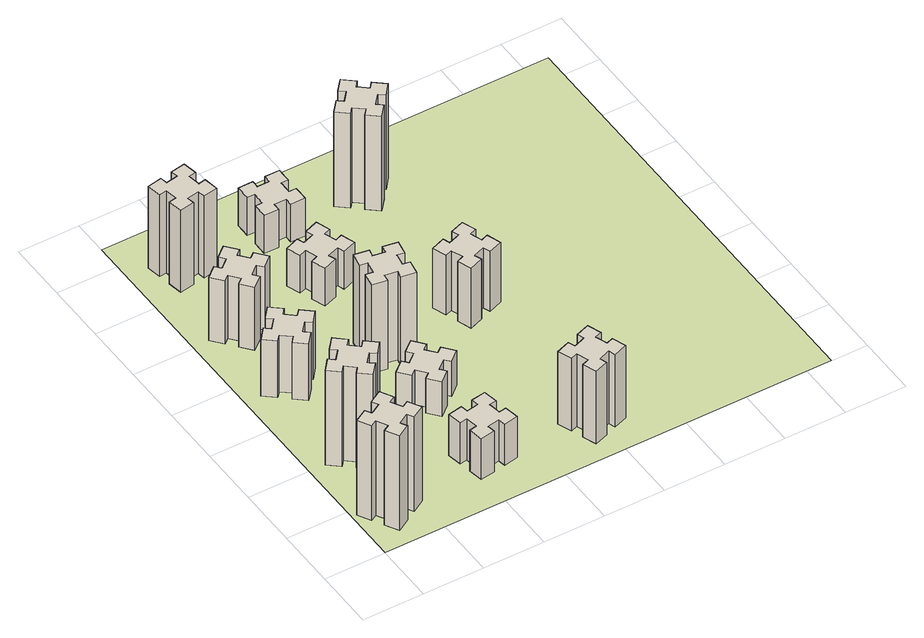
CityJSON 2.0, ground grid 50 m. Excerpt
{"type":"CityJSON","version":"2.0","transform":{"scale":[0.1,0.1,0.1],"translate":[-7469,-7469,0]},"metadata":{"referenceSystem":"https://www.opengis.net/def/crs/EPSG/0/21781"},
"CityObjects":{
"building1":{"type":"Building","attributes":{"class":"1000","function":"1000","usage":"1000","yearOfConstruction":2016,"roofType":"1000","measuredHeight":90,"storeysAboveGround":30,"storeysBelowGround":0},"geometry":[{"type":"Solid","lod":"1","boundaries":[[[[0,1,2,3,4,5,6,7,8,9,10,11,12,13,14,15,16,17,18,19]],[[17,16,20,21]],[[16,15,22,20]],[[15,14,23,22]],[[14,13,24,23]],[[13,12,25,24]],[[12,11,26,25]],[[11,10,27,26]],[[10,9,28,27]],[[9,8,29,28]],[[8,7,30,29]],[[7,6,31,30]],[[6,5,32,31]],[[5,4,33,32]],[[4,3,34,33]],[[3,2,35,34]],[[2,1,36,35]],[[1,0,37,36]],[[0,19,38,37]],[[19,18,39,38]],[[18,17,21,39]],[[24,25,26,27,28,29,30,31,32,33,34,35,36,37,38,39,21,20,22,23]]]]}]},
"building2":{"type":"Building","attributes":{"class":"1000","function":"1000","usage":"1000","yearOfConstruction":2016,"roofType":"1000","measuredHeight":90,"storeysAboveGround":30,"storeysBelowGround":0},"geometry":[{"type":"Solid","lod":"1","boundaries":[[[[40,41,42,43,44,45,46,47,48,49,50,51,52,53,54,55,56,57,58,59]],[[57,56,60,61]],[[56,55,62,60]],[[55,54,63,62]],[[54,53,64,63]],[[53,52,65,64]],[[52,51,66,65]],[[51,50,67,66]],[[50,49,68,67]],[[49,48,69,68]],[[48,47,70,69]],[[47,46,71,70]],[[46,45,72,71]],[[45,44,73,72]],[[44,43,74,73]],[[43,42,75,74]],[[42,41,76,75]],[[41,40,77,76]],[[40,59,78,77]],[[59,58,79,78]],[[58,57,61,79]],[[64,65,66,67,68,69,70,71,72,73,74,75,76,77,78,79,61,60,62,63]]]]}]},
"building3":{"type":"Building","attributes":{"class":"1000","function":"1000","usage":"1000","yearOfConstruction":2016,"roofType":"1000","measuredHeight":54,"storeysAboveGround":30,"storeysBelowGround":0},"geometry":[{"type":"Solid","lod":"1","boundaries":[[[[80,81,82,83,84,85,86,87,88,89,90,91,92,93,94,95,96,97,98,99]],[[97,96,100,101]],[[96,95,102,100]],[[95,94,103,102]],[[94,93,104,103]],[[93,92,105,104]],[[92,91,106,105]],[[91,90,107,106]],[[90,89,108,107]],[[89,88,109,108]],[[88,87,110,109]],[[87,86,111,110]],[[86,85,112,111]],[[85,84,113,112]],[[84,83,114,113]],[[83,82,115,114]],[[82,81,116,115]],[[81,80,117,116]],[[80,99,118,117]],[[99,98,119,118]],[[98,97,101,119]],[[104,105,106,107,108,109,110,111,112,113,114,115,116,117,118,119,101,100,102,103]]]]}]},
"building4":{"type":"Building","attributes":{"class":"1000","function":"1000","usage":"1000","yearOfConstruction":2016,"roofType":"1000","measuredHeight":60,"storeysAboveGround":30,"storeysBelowGround":0},"geometry":[{"type":"Solid","lod":"1","boundaries":[[[[120,121,122,123,124,125,126,127,128,129,130,131,132,133,134,135,136,137,138,139]],[[137,136,140,141]],[[136,135,142,140]],[[135,134,143,142]],[[134,133,144,143]],[[133,132,145,144]],[[132,131,146,145]],[[131,130,147,146]],[[130,129,148,147]],[[129,128,149,148]],[[128,127,150,149]],[[127,126,151,150]],[[126,125,152,151]],[[125,124,153,152]],[[124,123,154,153]],[[123,122,155,154]],[[122,121,156,155]],[[121,120,157,156]],[[120,139,158,157]],[[139,138,159,158]],[[138,137,141,159]],[[144,145,146,147,148,149,150,151,152,153,154,155,156,157,158,159,141,140,142,143]]]]}]},
"building5":{"type":"Building","attributes":{"class":"1000","function":"1000","usage":"1000","yearOfConstruction":2016,"roofType":"1000","measuredHeight":39,"storeysAboveGround":30,"storeysBelowGround":0},"geometry":[{"type":"Solid","lod":"1","boundaries":[[[[160,161,162,163,164,165,166,167,168,169,170,171,172,173,174,175,176,177,178,179]],[[177,176,180,181]],[[176,175,182,180]],[[175,174,183,182]],[[174,173,184,183]],[[173,172,185,184]],[[172,171,186,185]],[[171,170,187,186]],[[170,169,188,187]],[[169,168,189,188]],[[168,167,190,189]],[[167,166,191,190]],[[166,165,192,191]],[[165,164,193,192]],[[164,163,194,193]],[[163,162,195,194]],[[162,161,196,195]],[[161,160,197,196]],[[160,179,198,197]],[[179,178,199,198]],[[178,177,181,199]],[[184,185,186,187,188,189,190,191,192,193,194,195,196,197,198,199,181,180,182,183]]]]}]},
"building6":{"type":"Building","attributes":{"class":"1000","function":"1000","usage":"1000","yearOfConstruction":2016,"roofType":"1000","measuredHeight":78,"storeysAboveGround":30,"storeysBelowGround":0},"geometry":[{"type":"Solid","lod":"1","boundaries":[[[[200,201,202,203,204,205,206,207,208,209,210,211,212,213,214,215,216,217,218,219]],[[217,216,220,221]],[[216,215,222,220]],[[215,214,223,222]],[[214,213,224,223]],[[213,212,225,224]],[[212,211,226,225]],[[211,210,227,226]],[[210,209,228,227]],[[209,208,229,228]],[[208,207,230,229]],[[207,206,231,230]],[[206,205,232,231]],[[205,204,233,232]],[[204,203,234,233]],[[203,202,235,234]],[[202,201,236,235]],[[201,200,237,236]],[[200,219,238,237]],[[219,218,239,238]],[[218,217,221,239]],[[224,225,226,227,228,229,230,231,232,233,234,235,236,237,238,239,221,220,222,223]]]]}]},
"building7":{"type":"Building","attributes":{"class":"1000","function":"1000","usage":"1000","yearOfConstruction":2016,"roofType":"1000","measuredHeight":33,"storeysAboveGround":30,"storeysBelowGround":0},"geometry":[{"type":"Solid","lod":"1","boundaries":[[[[240,241,242,243,244,245,246,247,248,249,250,251,252,253,254,255,256,257,258,259]],[[257,256,260,261]],[[256,255,262,260]],[[255,254,263,262]],[[254,253,264,263]],[[253,252,265,264]],[[252,251,266,265]],[[251,250,267,266]],[[250,249,268,267]],[[249,248,269,268]],[[248,247,270,269]],[[247,246,271,270]],[[246,245,272,271]],[[245,244,273,272]],[[244,243,274,273]],[[243,242,275,274]],[[242,241,276,275]],[[241,240,277,276]],[[240,259,278,277]],[[259,258,279,278]],[[258,257,261,279]],[[264,265,266,267,268,269,270,271,272,273,274,275,276,277,278,279,261,260,262,263]]]]}]},
"building8":{"type":"Building","attributes":{"class":"1000","function":"1000","usage":"1000","yearOfConstruction":2016,"roofType":"1000","measuredHeight":84,"storeysAboveGround":30,"storeysBelowGround":0},"geometry":[{"type":"Solid","lod":"1","boundaries":[[[[280,281,282,283,284,285,286,287,288,289,290,291,292,293,294,295,296,297,298,299]],[[297,296,300,301]],[[296,295,302,300]],[[295,294,303,302]],[[294,293,304,303]],[[293,292,305,304]],[[292,291,306,305]],[[291,290,307,306]],[[290,289,308,307]],[[289,288,309,308]],[[288,287,310,309]],[[287,286,311,310]],[[286,285,312,311]],[[285,284,313,312]],[[284,283,314,313]],[[283,282,315,314]],[[282,281,316,315]],[[281,280,317,316]],[[280,299,318,317]],[[299,298,319,318]],[[298,297,301,319]],[[304,305,306,307,308,309,310,311,312,313,314,315,316,317,318,319,301,300,302,303]]]]}]},
"building9":{"type":"Building","attributes":{"class":"1000","function":"1000","usage":"1000","yearOfConstruction":2016,"roofType":"1000","measuredHeight":36,"storeysAboveGround":30,"storeysBelowGround":0},"geometry":[{"type":"Solid","lod":"1","boundaries":[[[[320,321,322,323,324,325,326,327,328,329,330,331,332,333,334,335,336,337,338,339]],[[337,336,340,341]],[[336,335,342,340]],[[335,334,343,342]],[[334,333,344,343]],[[333,332,345,344]],[[332,331,346,345]],[[331,330,347,346]],[[330,329,348,347]],[[329,328,349,348]],[[328,327,350,349]],[[327,326,351,350]],[[326,325,352,351]],[[325,324,353,352]],[[324,323,354,353]],[[323,322,355,354]],[[322,321,356,355]],[[321,320,357,356]],[[320,339,358,357]],[[339,338,359,358]],[[338,337,341,359]],[[344,345,346,347,348,349,350,351,352,353,354,355,356,357,358,359,341,340,342,343]]]]}]},
"building10":{"type":"Building","attributes":{"class":"1000","function":"1000","usage":"1000","yearOfConstruction":2016,"roofType":"1000","measuredHeight":69,"storeysAboveGround":30,"storeysBelowGround":0},"geometry":[{"type":"Solid","lod":"1","boundaries":[[[[360,361,362,363,364,365,366,367,368,369,370,371,372,373,374,375,376,377,378,379]],[[377,376,380,381]],[[376,375,382,380]],[[375,374,383,382]],[[374,373,384,383]],[[373,372,385,384]],[[372,371,386,385]],[[371,370,387,386]],[[370,369,388,387]],[[369,368,389,388]],[[368,367,390,389]],[[367,366,391,390]],[[366,365,392,391]],[[365,364,393,392]],[[364,363,394,393]],[[363,362,395,394]],[[362,361,396,395]],[[361,360,397,396]],[[360,379,398,397]],[[379,378,399,398]],[[378,377,381,399]],[[384,385,386,387,388,389,390,391,392,393,394,395,396,397,398,399,381,380,382,383]]]]}]},
"building11":{"type":"Building","attributes":{"class":"1000","function":"1000","usage":"1000","yearOfConstruction":2016,"roofType":"1000","measuredHeight":36,"storeysAboveGround":30,"storeysBelowGround":0},"geometry":[{"type":"Solid","lod":"1","boundaries":[[[[400,401,402,403,404,405,406,407,408,409,410,411,412,413,414,415,416,417,418,419]],[[417,416,420,421]],[[416,415,422,420]],[[415,414,423,422]],[[414,413,424,423]],[[413,412,425,424]],[[412,411,426,425]],[[411,410,427,426]],[[410,409,428,427]],[[409,408,429,428]],[[408,407,430,429]],[[407,406,431,430]],[[406,405,432,431]],[[405,404,433,432]],[[404,403,434,433]],[[403,402,435,434]],[[402,401,436,435]],[[401,400,437,436]],[[400,419,438,437]],[[419,418,439,438]],[[418,417,421,439]],[[424,425,426,427,428,429,430,431,432,433,434,435,436,437,438,439,421,420,422,423]]]]}]},
"building12":{"type":"Building","attributes":{"class":"1000","function":"1000","usage":"1000","yearOfConstruction":2016,"roofType":"1000","measuredHeight":57,"storeysAboveGround":30,"storeysBelowGround":0},"geometry":[{"type":"Solid","lod":"1","boundaries":[[[[440,441,442,443,444,445,446,447,448,449,450,451,452,453,454,455,456,457,458,459]],[[457,456,460,461]],[[456,455,462,460]],[[455,454,463,462]],[[454,453,464,463]],[[453,452,465,464]],[[452,451,466,465]],[[451,450,467,466]],[[450,449,468,467]],[[449,448,469,468]],[[448,447,470,469]],[[447,446,471,470]],[[446,445,472,471]],[[445,444,473,472]],[[444,443,474,473]],[[443,442,475,474]],[[442,441,476,475]],[[441,440,477,476]],[[440,459,478,477]],[[459,458,479,478]],[[458,457,461,479]],[[464,465,466,467,468,469,470,471,472,473,474,475,476,477,478,479,461,460,462,463]]]]}]},
"building13":{"type":"Building","attributes":{"class":"1000","function":"1000","usage":"1000","yearOfConstruction":2016,"roofType":"1000","measuredHeight":90,"storeysAboveGround":30,"storeysBelowGround":0},"geometry":[{"type":"Solid","lod":"1","boundaries":[[[[480,481,482,483,484,485,486,487,488,489,490,491,492,493,494,495,496,497,498,499]],[[497,496,500,501]],[[496,495,502,500]],[[495,494,503,502]],[[494,493,504,503]],[[493,492,505,504]],[[492,491,506,505]],[[491,490,507,506]],[[490,489,508,507]],[[489,488,509,508]],[[488,487,510,509]],[[487,486,511,510]],[[486,485,512,511]],[[485,484,513,512]],[[484,483,514,513]],[[483,482,515,514]],[[482,481,516,515]],[[481,480,517,516]],[[480,499,518,517]],[[499,498,519,518]],[[498,497,501,519]],[[504,505,506,507,508,509,510,511,512,513,514,515,516,517,518,519,501,500,502,503]]]]}]},
"landuse1":{"type":"LandUse","attributes":{"name":"plot1","function":"1010"},"geometry":[{"type":"MultiSurface","lod":"1","boundaries":[[[520,521,522,523]]]}]}
},
"vertices":[
[155,364,0],[205,277,0],[153,247,0],[213,143,0],[317,203,0],[287,255,0],[374,305,0],[404,253,0],[508,313,0],[448,417,0],[396,387,0],[346,474,0],[398,504,0],[338,608,0],[234,548,0],[264,496,0],[177,446,0],[147,498,0],[43,438,0],[103,334,0],[177,446,900],[147,498,900],[264,496,900],[234,548,900],[338,608,900],[398,504,900],[346,474,900],[396,387,900],[448,417,900],[508,313,900],[404,253,900],[374,305,900],[287,255,900],[317,203,900],[213,143,900],[153,247,900],[205,277,900],[155,364,900],[103,334,900],[43,438,900],
[484,1067,0],[408,1132,0],[446,1178,0],[354,1255,0],[277,1163,0],[323,1124,0],[259,1048,0],[213,1086,0],[136,994,0],[228,917,0],[266,963,0],[343,899,0],[304,853,0],[396,776,0],[473,868,0],[427,906,0],[492,983,0],[538,944,0],[615,1036,0],[523,1113,0],[492,983,900],[538,944,900],[427,906,900],[473,868,900],[396,776,900],[304,853,900],[343,899,900],[266,963,900],[228,917,900],[136,994,900],[213,1086,900],[259,1048,900],[323,1124,900],[277,1163,900],[354,1255,900],[446,1178,900],[408,1132,900],[484,1067,900],[523,1113,900],[615,1036,900],
[484,1907,0],[408,1972,0],[446,2018,0],[354,2095,0],[277,2003,0],[323,1964,0],[259,1888,0],[213,1926,0],[136,1834,0],[228,1757,0],[266,1803,0],[343,1739,0],[304,1693,0],[396,1616,0],[473,1708,0],[427,1746,0],[492,1823,0],[538,1784,0],[615,1876,0],[523,1953,0],[492,1823,540],[538,1784,540],[427,1746,540],[473,1708,540],[396,1616,540],[304,1693,540],[343,1739,540],[266,1803,540],[228,1757,540],[136,1834,540],[213,1926,540],[259,1888,540],[323,1964,540],[277,2003,540],[354,2095,540],[446,2018,540],[408,1972,540],[484,1907,540],[523,1953,540],[615,1876,540],
[492,2528,0],[427,2604,0],[473,2643,0],[396,2735,0],[304,2658,0],[343,2612,0],[266,2547,0],[228,2593,0],[136,2516,0],[213,2424,0],[259,2463,0],[323,2386,0],[277,2348,0],[354,2256,0],[446,2333,0],[408,2379,0],[484,2443,0],[523,2397,0],[615,2474,0],[538,2566,0],[484,2443,600],[523,2397,600],[408,2379,600],[446,2333,600],[354,2256,600],[277,2348,600],[323,2386,600],[259,2463,600],[213,2424,600],[136,2516,600],[228,2593,600],[266,2547,600],[343,2612,600],[304,2658,600],[396,2735,600],[473,2643,600],[427,2604,600],[492,2528,600],[538,2566,600],[615,2474,600],
[1085,358,0],[1184,376,0],[1194,317,0],[1312,337,0],[1291,456,0],[1232,445,0],[1215,544,0],[1274,554,0],[1253,672,0],[1135,651,0],[1145,592,0],[1047,575,0],[1037,634,0],[918,613,0],[939,495,0],[998,505,0],[1016,407,0],[957,397,0],[977,278,0],[1096,299,0],[1016,407,390],[957,397,390],[998,505,390],[939,495,390],[918,613,390],[1037,634,390],[1047,575,390],[1145,592,390],[1135,651,390],[1253,672,390],[1274,554,390],[1215,544,390],[1232,445,390],[1291,456,390],[1312,337,390],[1194,317,390],[1184,376,390],[1085,358,390],[1096,299,390],[977,278,390],
[492,3205,0],[475,3304,0],[534,3314,0],[513,3432,0],[395,3411,0],[405,3352,0],[307,3335,0],[297,3394,0],[178,3373,0],[199,3255,0],[258,3265,0],[276,3167,0],[217,3157,0],[237,3038,0],[356,3059,0],[345,3118,0],[444,3136,0],[454,3077,0],[572,3097,0],[551,3216,0],[444,3136,780],[454,3077,780],[345,3118,780],[356,3059,780],[237,3038,780],[217,3157,780],[276,3167,780],[258,3265,780],[199,3255,780],[178,3373,780],[297,3394,780],[307,3335,780],[405,3352,780],[395,3411,780],[513,3432,780],[534,3314,780],[475,3304,780],[492,3205,780],[551,3216,780],[572,3097,780],
[1083,1332,0],[1006,1267,0],[968,1313,0],[876,1236,0],[953,1144,0],[999,1183,0],[1063,1106,0],[1017,1068,0],[1094,976,0],[1186,1053,0],[1148,1099,0],[1224,1163,0],[1263,1117,0],[1355,1194,0],[1278,1286,0],[1232,1248,0],[1167,1324,0],[1213,1363,0],[1136,1455,0],[1044,1378,0],[1167,1324,330],[1213,1363,330],[1232,1248,330],[1278,1286,330],[1355,1194,330],[1263,1117,330],[1224,1163,330],[1148,1099,330],[1186,1053,330],[1094,976,330],[1017,1068,330],[1063,1106,330],[999,1183,330],[953,1144,330],[876,1236,330],[968,1313,330],[1006,1267,330],[1083,1332,330],[1044,1378,330],[1136,1455,330],
[1047,1656,0],[1145,1638,0],[1135,1579,0],[1253,1558,0],[1274,1677,0],[1215,1687,0],[1232,1785,0],[1291,1775,0],[1312,1893,0],[1194,1914,0],[1184,1855,0],[1085,1872,0],[1096,1931,0],[977,1952,0],[957,1834,0],[1016,1824,0],[998,1725,0],[939,1736,0],[918,1617,0],[1037,1597,0],[998,1725,840],[939,1736,840],[1016,1824,840],[957,1834,840],[977,1952,840],[1096,1931,840],[1085,1872,840],[1184,1855,840],[1194,1914,840],[1312,1893,840],[1291,1775,840],[1232,1785,840],[1215,1687,840],[1274,1677,840],[1253,1558,840],[1135,1579,840],[1145,1638,840],[1047,1656,840],[1037,1597,840],[918,1617,840],
[1125,2716,0],[1031,2682,0],[1010,2738,0],[897,2697,0],[939,2584,0],[995,2605,0],[1029,2511,0],[973,2490,0],[1014,2377,0],[1127,2419,0],[1106,2475,0],[1200,2509,0],[1220,2453,0],[1333,2494,0],[1292,2607,0],[1236,2586,0],[1202,2680,0],[1258,2700,0],[1217,2813,0],[1104,2772,0],[1202,2680,360],[1258,2700,360],[1236,2586,360],[1292,2607,360],[1333,2494,360],[1220,2453,360],[1200,2509,360],[1106,2475,360],[1127,2419,360],[1014,2377,360],[973,2490,360],[1029,2511,360],[995,2605,360],[939,2584,360],[897,2697,360],[1010,2738,360],[1031,2682,360],[1125,2716,360],[1104,2772,360],[1217,2813,360],
[1965,496,0],[1871,462,0],[1850,518,0],[1737,477,0],[1779,364,0],[1835,385,0],[1869,291,0],[1813,270,0],[1854,157,0],[1967,199,0],[1946,255,0],[2040,289,0],[2060,233,0],[2173,274,0],[2132,387,0],[2076,366,0],[2042,460,0],[2098,480,0],[2057,593,0],[1944,552,0],[2042,460,690],[2098,480,690],[2076,366,690],[2132,387,690],[2173,274,690],[2060,233,690],[2040,289,690],[1946,255,690],[1967,199,690],[1854,157,690],[1813,270,690],[1869,291,690],[1835,385,690],[1779,364,690],[1737,477,690],[1850,518,690],[1871,462,690],[1965,496,690],[1944,552,690],[2057,593,690],
[1225,3185,0],[1225,3285,0],[1285,3285,0],[1285,3405,0],[1165,3405,0],[1165,3345,0],[1065,3345,0],[1065,3405,0],[945,3405,0],[945,3285,0],[1005,3285,0],[1005,3185,0],[945,3185,0],[945,3065,0],[1065,3065,0],[1065,3125,0],[1165,3125,0],[1165,3065,0],[1285,3065,0],[1285,3185,0],[1165,3125,360],[1165,3065,360],[1065,3125,360],[1065,3065,360],[945,3065,360],[945,3185,360],[1005,3185,360],[1005,3285,360],[945,3285,360],[945,3405,360],[1065,3405,360],[1065,3345,360],[1165,3345,360],[1165,3405,360],[1285,3405,360],[1285,3285,360],[1225,3285,360],[1225,3185,360],[1285,3185,360],[1285,3065,360],
[1846,1735,0],[1940,1769,0],[1960,1713,0],[2073,1754,0],[2032,1867,0],[1976,1846,0],[1942,1940,0],[1998,1960,0],[1957,2073,0],[1844,2032,0],[1865,1976,0],[1771,1942,0],[1750,1998,0],[1637,1957,0],[1679,1844,0],[1735,1865,0],[1769,1771,0],[1713,1750,0],[1754,1637,0],[1867,1679,0],[1769,1771,570],[1713,1750,570],[1735,1865,570],[1679,1844,570],[1637,1957,570],[1750,1998,570],[1771,1942,570],[1865,1976,570],[1844,2032,570],[1957,2073,570],[1998,1960,570],[1942,1940,570],[1976,1846,570],[2032,1867,570],[2073,1754,570],[1960,1713,570],[1940,1769,570],[1846,1735,570],[1867,1679,570],[1754,1637,570],
[1907,3126,0],[1972,3203,0],[2018,3164,0],[2095,3256,0],[2003,3333,0],[1964,3287,0],[1888,3352,0],[1926,3398,0],[1834,3475,0],[1757,3383,0],[1803,3344,0],[1739,3268,0],[1693,3306,0],[1616,3214,0],[1708,3137,0],[1746,3183,0],[1823,3119,0],[1784,3073,0],[1876,2996,0],[1953,3088,0],[1823,3119,900],[1784,3073,900],[1746,3183,900],[1708,3137,900],[1616,3214,900],[1693,3306,900],[1739,3268,900],[1803,3344,900],[1757,3383,900],[1834,3475,900],[1926,3398,900],[1888,3352,900],[1964,3287,900],[2003,3333,900],[2095,3256,900],[2018,3164,900],[1972,3203,900],[1907,3126,900],[1953,3088,900],[1876,2996,900],
[5,3705,0],[3705,3705,0],[3705,5,0],[5,5,0]
]}
